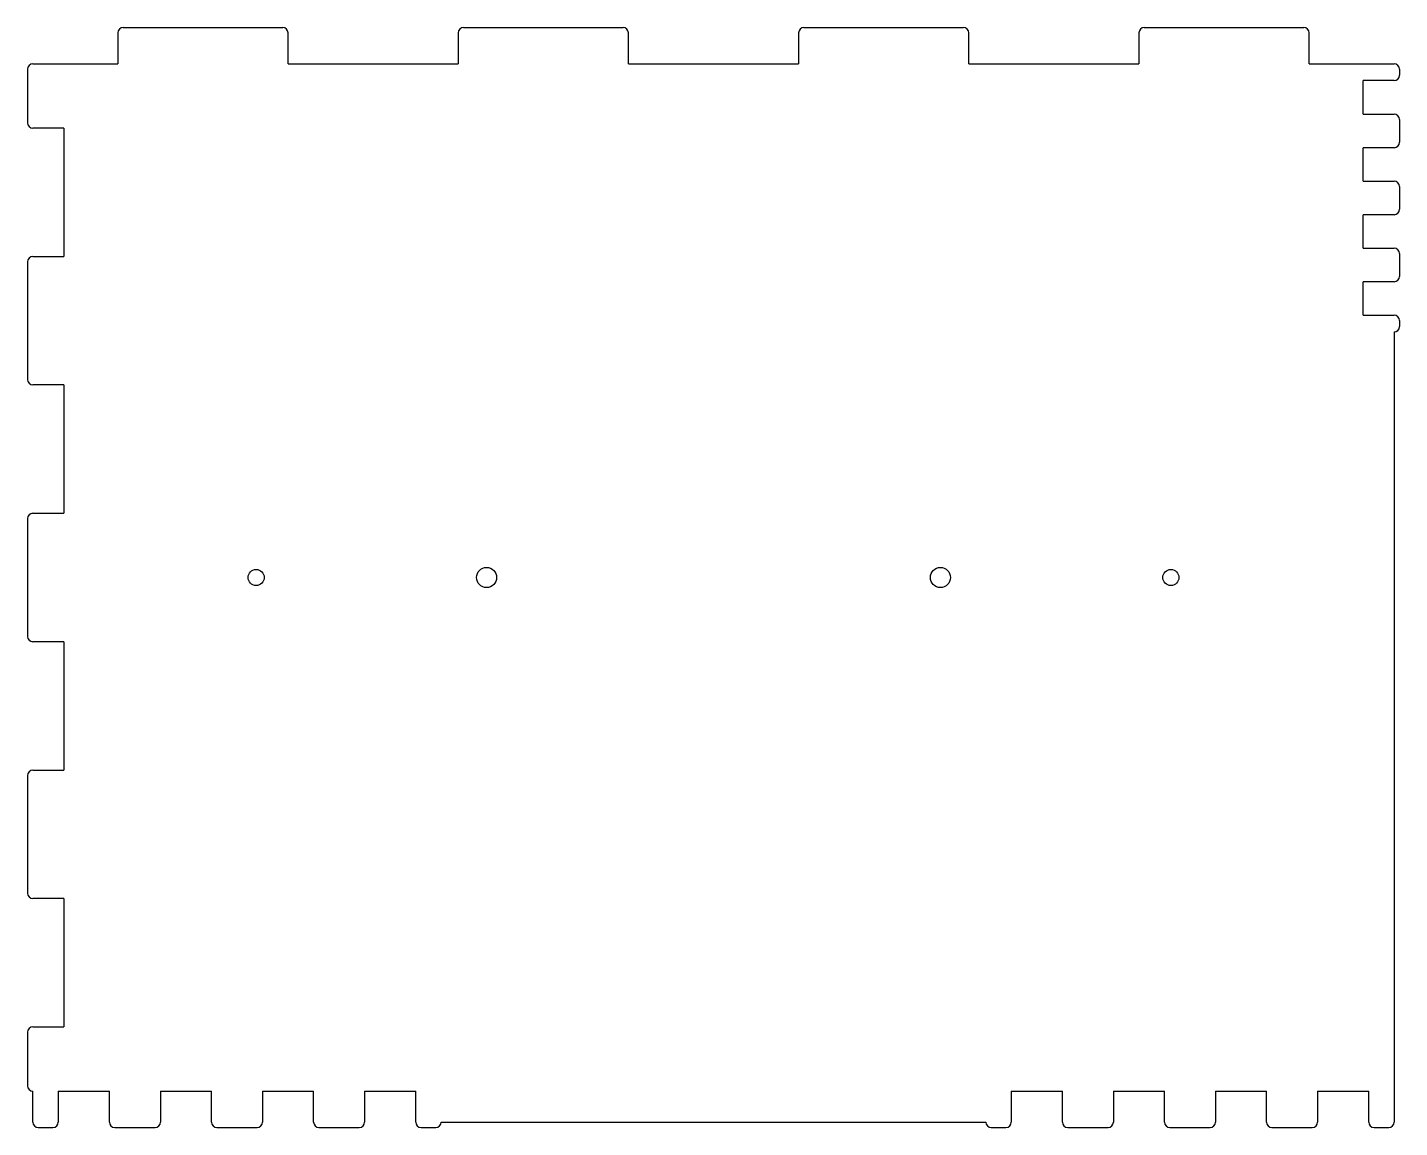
# Model space of a CAD drawing. Header units: millimetres. Extents: x 0 to 512, y 0 to 410.
import ezdxf

# ---------------------------------------------------------------- set-up
doc = ezdxf.new("R2010")
doc.units = ezdxf.units.MM
doc.layers.add('CutProfile', color=7, linetype='CONTINUOUS')

msp = doc.modelspace()

# ---------------------------------------------------------------- linework, layer by layer
at = {"layer": 'CutProfile'}
for p, q in [((35.75, 410.4), (95.25, 410.4)), ((162.75, 410.4), (222.25, 410.4)), ((289.75, 410.4), (349.25, 410.4)), ((416.75, 410.4), (476.25, 410.4)), ((33.75, 408.4), (33.75, 396.8)), ((97.25, 396.8), (97.25, 408.4)), ((160.75, 408.4), (160.75, 396.8)), ((224.25, 396.8), (224.25, 408.4)), ((287.75, 408.4), (287.75, 396.8)), ((351.25, 396.8), (351.25, 408.4)), ((414.75, 408.4), (414.75, 396.8)), ((478.25, 396.8), (478.25, 408.4)), ((0, 394.8), (0, 374.85)), ((2, 396.8), (33.75, 396.8)), ((97.25, 396.8), (160.75, 396.8)), ((224.25, 396.8), (287.75, 396.8)), ((351.25, 396.8), (414.75, 396.8)), ((478.25, 396.8), (510, 396.8)), ((512, 394.8), (512, 392.55)), ((498.4, 378.05), (498.4, 390.55)), ((510, 390.55), (498.4, 390.55)), ((498.4, 378.05), (510, 378.05)), ((512, 376.05), (512, 367.55)), ((13.6, 372.85), (2, 372.85)), ((13.6, 372.85), (13.6, 324.95)), ((498.4, 353.05), (498.4, 365.55)), ((510, 365.55), (498.4, 365.55)), ((498.4, 353.05), (510, 353.05)), ((512, 351.05), (512, 342.55)), ((498.4, 328.05), (498.4, 340.55)), ((510, 340.55), (498.4, 340.55)), ((498.4, 328.05), (510, 328.05)), ((0, 322.95), (0, 279.05)), ((2, 324.95), (13.6, 324.95)), ((512, 326.05), (512, 317.55)), ((498.4, 303.05), (498.4, 315.55)), ((510, 315.55), (498.4, 315.55)), ((498.4, 303.05), (510, 303.05)), ((512, 301.05), (512, 298.8)), ((510, 296.8), (510, 2)), ((13.6, 277.05), (2, 277.05)), ((13.6, 277.05), (13.6, 229.15)), ((0, 227.15), (0, 183.25)), ((2, 229.15), (13.6, 229.15)), ((13.6, 181.25), (2, 181.25)), ((13.6, 181.25), (13.6, 133.35)), ((2, 133.35), (13.6, 133.35)), ((0, 131.35), (0, 87.45)), ((13.6, 85.45), (2, 85.45)), ((13.6, 85.45), (13.6, 37.55)), ((2, 37.55), (13.6, 37.55)), ((0, 35.55), (0, 15.6)), ((2, 2), (2, 13.6)), ((11.525, 13.6), (11.525, 2)), ((11.525, 13.6), (30.575, 13.6)), ((30.575, 2), (30.575, 13.6)), ((49.625, 13.6), (49.625, 2)), ((49.625, 13.6), (68.675, 13.6)), ((68.675, 2), (68.675, 13.6)), ((87.725, 13.6), (87.725, 2)), ((87.725, 13.6), (106.775, 13.6)), ((106.775, 2), (106.775, 13.6)), ((125.825, 13.6), (125.825, 2)), ((125.825, 13.6), (144.875, 13.6)), ((144.875, 2), (144.875, 13.6)), ((367.125, 13.6), (367.125, 2)), ((367.125, 13.6), (386.175, 13.6)), ((386.175, 2), (386.175, 13.6)), ((405.225, 13.6), (405.225, 2)), ((405.225, 13.6), (424.275, 13.6)), ((424.275, 2), (424.275, 13.6)), ((443.325, 13.6), (443.325, 2)), ((443.325, 13.6), (462.375, 13.6)), ((462.375, 2), (462.375, 13.6)), ((481.425, 13.6), (481.425, 2)), ((481.425, 13.6), (500.475, 13.6)), ((500.475, 2), (500.475, 13.6)), ((4, 0), (9.525, 0)), ((32.575, 0), (47.625, 0)), ((70.675, 0), (85.725, 0)), ((108.775, 0), (123.825, 0)), ((146.875, 0), (152.4, 0)), ((154.4, 2), (357.6, 2)), ((359.6, 0), (365.125, 0)), ((388.175, 0), (403.225, 0)), ((426.275, 0), (441.325, 0)), ((464.375, 0), (479.425, 0)), ((502.475, 0), (508, 0))]:
    msp.add_line(p, q, dxfattribs=at)
for centre, radius in [((85.333, 205.2), 3), ((171.333, 205.2), 3.75), ((340.667, 205.2), 3.75), ((426.667, 205.2), 3)]:
    msp.add_circle(centre, radius, dxfattribs=at)
for centre, start, end in [((35.75, 408.4), 90, 180), ((95.25, 408.4), 0, 90), ((162.75, 408.4), 90, 180), ((222.25, 408.4), 0, 90), ((289.75, 408.4), 90, 180), ((349.25, 408.4), 0, 90), ((416.75, 408.4), 90, 180), ((476.25, 408.4), 0, 90), ((2, 394.8), 90, 180), ((510, 394.8), 0, 90), ((510, 392.55), -90, 0), ((2, 374.85), 180, -90), ((510, 376.05), 0, 90), ((510, 367.55), -90, 0), ((510, 351.05), 0, 90), ((510, 342.55), -90, 0), ((510, 326.05), 0, 90), ((2, 322.95), 90, 180), ((510, 317.55), -90, 0), ((510, 301.05), 0, 90), ((510, 298.8), -90, 0), ((2, 279.05), 180, -90), ((2, 227.15), 90, 180), ((2, 183.25), 180, -90), ((2, 131.35), 90, 180), ((2, 87.45), 180, -90), ((2, 35.55), 90, 180), ((2, 15.6), 180, -90), ((4, 2), 180, -90), ((9.525, 2), -90, 0), ((32.575, 2), 180, -90), ((47.625, 2), -90, 0), ((70.675, 2), 180, -90), ((85.725, 2), -90, 0), ((108.775, 2), 180, -90), ((123.825, 2), -90, 0), ((146.875, 2), 180, -90), ((152.4, 2), -90, 0), ((359.6, 2), 180, -90), ((365.125, 2), -90, 0), ((388.175, 2), 180, -90), ((403.225, 2), -90, 0), ((426.275, 2), 180, -90), ((441.325, 2), -90, 0), ((464.375, 2), 180, -90), ((479.425, 2), -90, 0), ((502.475, 2), 180, -90), ((508, 2), -90, 0)]:
    msp.add_arc(centre, 2, start, end, dxfattribs=at)

doc.saveas('drawing.dxf')
